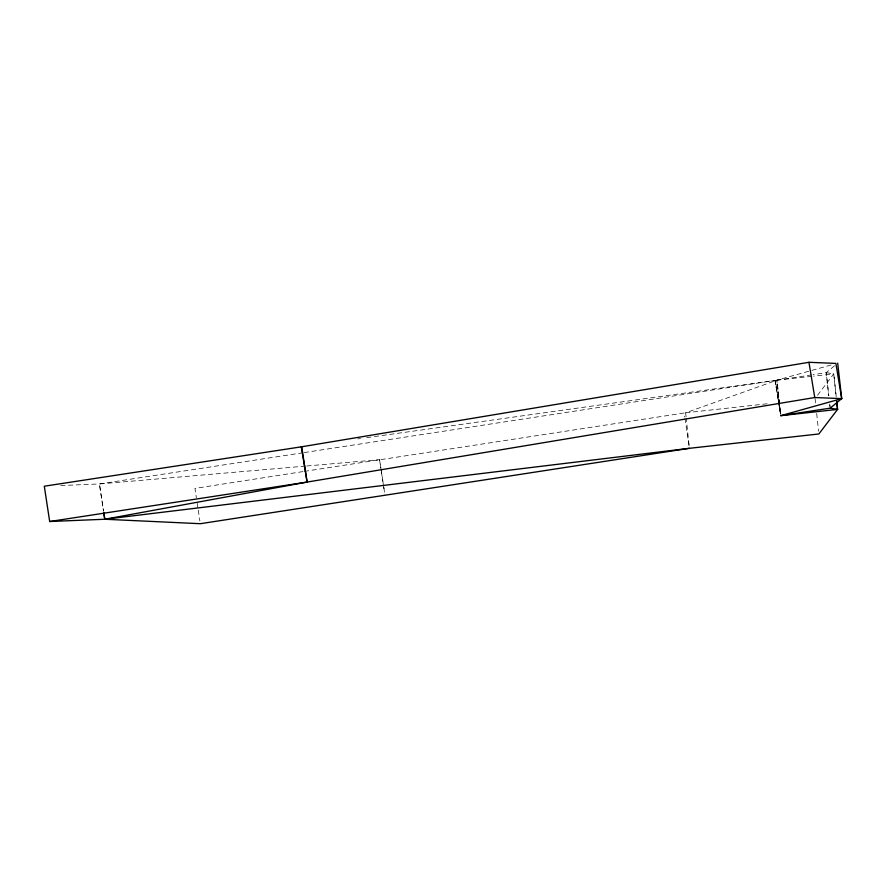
<?xml version="1.0" encoding="UTF-8"?>
<svg xmlns="http://www.w3.org/2000/svg" width="886" height="886" viewBox="0 0 886 886"><rect width="100%" height="100%" fill="white"/><g stroke="black" fill="none" stroke-linecap="round" stroke-linejoin="round"><path stroke-width="0.66" stroke-dasharray="4.43 3.32" d="M817.523 395.267L833.792 373.881L813.514 376.129M834.557 365.752L826.173 372.696L828.798 395.887L826.328 372.674L812.983 374.7M686.096 416.896L685.664 412.798L777 380.172L812.163 376.284M831.068 365.01L776.778 380.194L780.621 414.305L777 380.172M302.968 471.596L194.942 488.407L196.393 497.91M304.33 471.374L684.147 412.998L684.756 417.073M302.968 452.768L99.387 483.955L59.451 485.594M304.241 452.569L775.494 380.371L780.577 414.316L774.962 380.448L366.007 437.762M811.642 374.911L776.933 380.183L780.632 414.305M357.8 438.913L360.536 438.526M775.04 380.426L780.577 414.316M685.664 412.798L767.398 403.75M305.382 466.102L99.387 483.966L103.529 511.111L99.487 483.944M306.755 465.981L379.54 459.668L380.869 467.797M826.328 372.674L833.726 373.892L836.251 397.094L833.792 373.881M379.54 459.668L381.201 470.532M381.412 471.884L384.934 494.964M197.224 503.337L198.043 508.774M198.254 510.126L199.915 520.99M684.967 418.425L689.242 446.943L686.24 418.27M381.069 469.159L384.524 492.239M829.717 404.071L830.027 406.807L829.739 404.071M815.076 398.478L815.663 403.938M816.682 413.496L818.575 431.238"/><path stroke-width="1.33" d="M837.691 363.149L841.7 398.622L780.776 415.667L837.58 409.387L836.694 401.192L837.58 409.387L818.863 433.974L689.441 448.305L104.781 519.251L49.682 521.511L44.3 486.215L301.716 446.777L307.099 482.073L104.781 519.251L103.74 512.462L104.781 519.251L200.325 523.704L689.441 448.305M780.776 415.667L830.182 408.169L841.7 398.622L835.875 363.404L808.94 362.296L301.284 446.843L307.099 482.073L814.755 397.526L841.7 398.622M49.682 521.511L307.099 482.073M830.182 408.169L837.58 409.387M808.94 362.296L814.755 397.526"/></g></svg>
